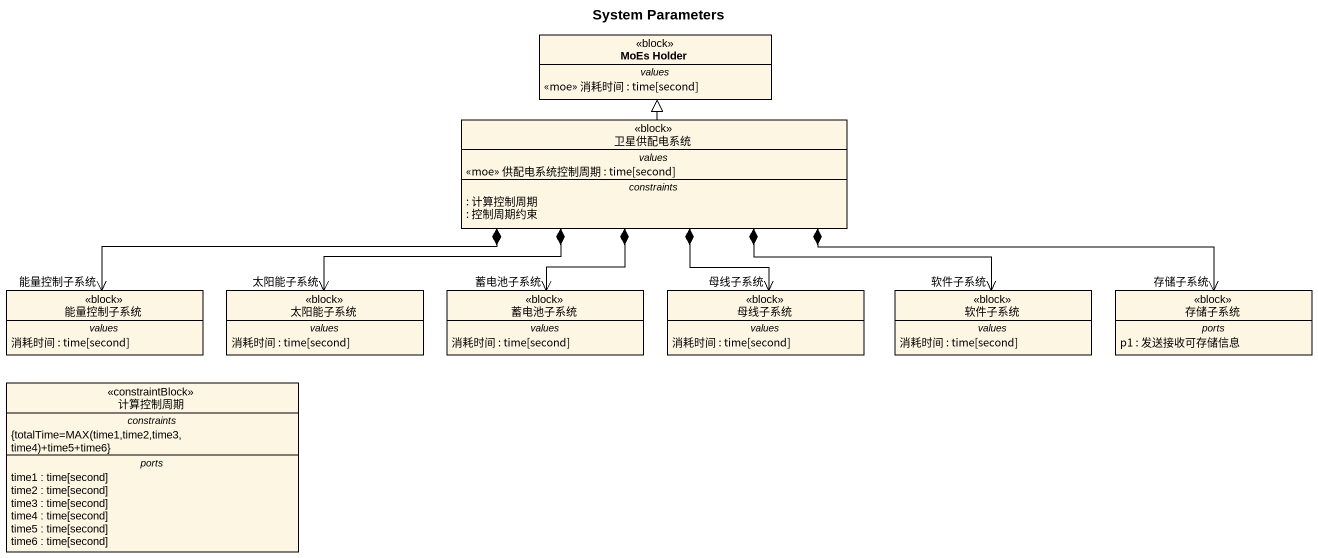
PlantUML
@startuml
title System Parameters
hide circle
hide empty members
class "MoEs Holder" as MoEs_Holder <<block>> {
  -- values --
  <<moe>> 消耗时间 : time[second]
}
class 卫星供配电系统 <<block>> {
  -- values --
  <<moe>> 供配电系统控制周期 : time[second]
  -- constraints --
  : 计算控制周期
  : 控制周期约束
}
class 能量控制子系统 <<block>> {
  -- values --
  消耗时间 : time[second]
}
class 太阳能子系统 <<block>> {
  -- values --
  消耗时间 : time[second]
}
class 蓄电池子系统 <<block>> {
  -- values --
  消耗时间 : time[second]
}
class 母线子系统 <<block>> {
  -- values --
  消耗时间 : time[second]
}
class 软件子系统 <<block>> {
  -- values --
  消耗时间 : time[second]
}
class 存储子系统 <<block>> {
  -- ports --
  p1 : 发送接收可存储信息
}
class 计算控制周期 <<constraintBlock>> {
  -- constraints --
  {field} {totalTime=MAX(time1,time2,time3,time4)+time5+time6}
  -- ports --
  time1 : time[second]
  time2 : time[second]
  time3 : time[second]
  time4 : time[second]
  time5 : time[second]
  time6 : time[second]
}
卫星供配电系统 -up-|> MoEs_Holder
卫星供配电系统 *-left-> "能量控制子系统" 能量控制子系统
卫星供配电系统 *-left-> "太阳能子系统" 太阳能子系统
卫星供配电系统 *--> "蓄电池子系统" 蓄电池子系统
卫星供配电系统 *--> "母线子系统" 母线子系统
卫星供配电系统 *-right-> "软件子系统" 软件子系统
卫星供配电系统 *-right-> "存储子系统" 存储子系统
@enduml
